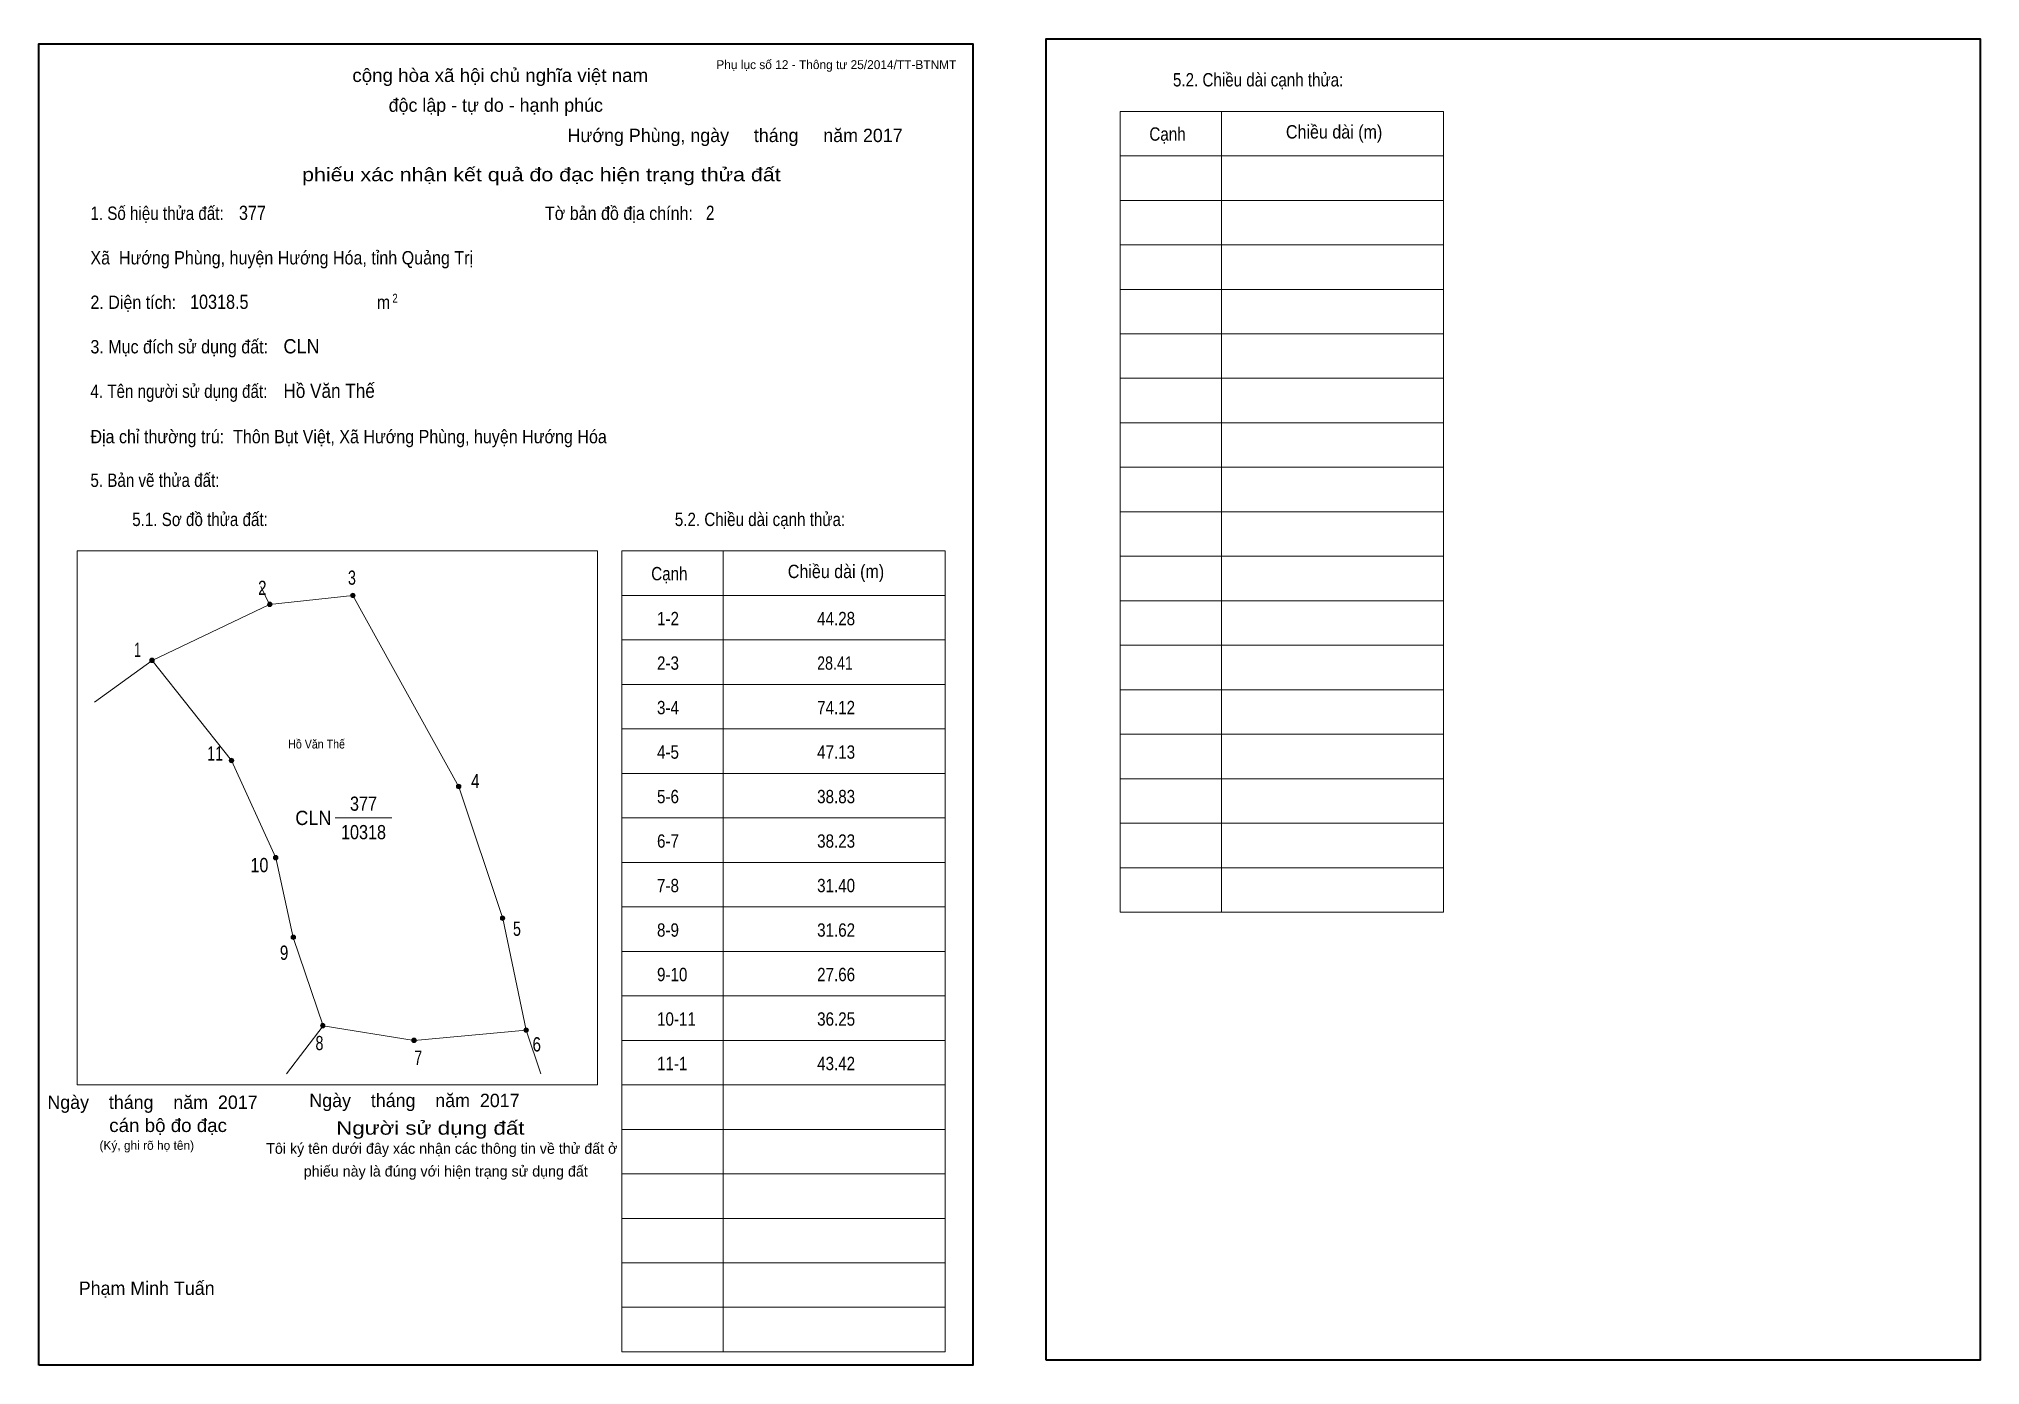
# Model space of a CAD drawing. Header units: centimetres. Extents: x 0 to 43.6, y 0 to 29.8.
import ezdxf
from ezdxf.enums import TextEntityAlignment as Align

# ---------------------------------------------------------------- set-up
doc = ezdxf.new("R2010")
doc.units = ezdxf.units.CM
doc.header["$LTSCALE"] = 0.12
for name, color, linetype in [('30', 7, 'Continuous'), ('34', 7, 'Continuous'), ('62', 7, 'Continuous')]:
    doc.layers.add(name, color=color, linetype=linetype)
for name, color, linetype, lineweight in [('32', 7, 'Continuous', 13), ('33', 7, 'Continuous', 13), ('61', 7, 'Continuous', 13), ('63', 7, 'Continuous', 13)]:
    doc.layers.add(name, color=color, linetype=linetype, lineweight=lineweight)

msp = doc.modelspace()

# ---------------------------------------------------------------- hatches: boundary and pattern name
at = {"layer": '32'}
for points in [[(5.242, 17.0997, 1), (5.142, 17.0997, 1)], [(7.1125, 17.3003, 1), (7.0125, 17.3003, 1)], [(2.5936, 15.8417, 1), (2.4936, 15.8417, 1)], [(4.3813, 13.5905, 1), (4.2813, 13.5905, 1)], [(9.4902, 13.0071, 1), (9.3902, 13.0071, 1)], [(5.3745, 11.4055, 1), (5.2745, 11.4055, 1)], [(10.4774, 10.0468, 1), (10.3774, 10.0468, 1)], [(5.7717, 9.6178, 1), (5.6717, 9.6178, 1)], [(6.4338, 7.6314, 1), (6.3338, 7.6314, 1)], [(11.0071, 7.5307, 1), (10.9071, 7.5307, 1)], [(8.4864, 7.3003, 1), (8.3864, 7.3003, 1)]]:
    msp.add_hatch(color=256, dxfattribs=at).paths.add_polyline_path(points)

# ---------------------------------------------------------------- linework, layer by layer
for centre in [(5.192, 17.0997), (7.0625, 17.3003), (2.5436, 15.8417), (4.3313, 13.5905), (9.4402, 13.0071), (5.3245, 11.4055), (10.4274, 10.0468), (5.7217, 9.6178), (6.3838, 7.6314), (10.9571, 7.5307), (8.4364, 7.3003)]:
    msp.add_circle(centre, 0.05, dxfattribs=at)
at = {"layer": '33'}
msp.add_line((6.66, 12.3), (7.94, 12.3), dxfattribs=at)
at = {"layer": '61'}
for p, q in [((5.19, 17.1), (4.99, 17.5)), ((5.19, 17.1), (2.55, 15.84)), ((1.25, 14.9), (2.55, 15.84)), ((6.39, 7.63), (5.57, 6.55)), ((11.29, 6.55), (10.96, 7.53))]:
    msp.add_line(p, q, dxfattribs=at)
for points in [[(10.96, 7.53), (10.43, 10.04), (9.44, 13), (7.06, 17.3), (5.19, 17.1)], [(2.55, 15.84), (4.33, 13.59), (5.33, 11.4), (5.72, 9.61), (6.39, 7.63)], [(6.39, 7.63), (8.44, 7.3), (10.96, 7.53)]]:
    msp.add_lwpolyline(points, dxfattribs=at)
at = {"layer": '63'}
for p, q in [((24.31, 28.18), (31.58, 28.18)), ((24.31, 10.18), (24.31, 28.18)), ((26.59, 10.18), (26.59, 28.18)), ((31.58, 10.18), (31.58, 28.18)), ((24.31, 27.18), (31.58, 27.18)), ((24.31, 26.18), (31.58, 26.18)), ((24.31, 25.18), (31.58, 25.18)), ((24.31, 24.18), (31.58, 24.18)), ((24.31, 23.18), (31.58, 23.18)), ((24.31, 22.18), (31.58, 22.18)), ((24.31, 21.18), (31.58, 21.18)), ((24.31, 20.18), (31.58, 20.18)), ((24.31, 19.18), (31.58, 19.18)), ((0.86, 18.3), (12.56, 18.3)), ((0.86, 6.3), (0.86, 18.3)), ((12.56, 6.3), (12.56, 18.3)), ((13.11, 18.3), (20.38, 18.3)), ((13.11, 0.3), (13.11, 18.3)), ((15.39, 0.3), (15.39, 18.3)), ((20.38, 0.3), (20.38, 18.3)), ((24.31, 18.18), (31.58, 18.18)), ((13.11, 17.3), (20.38, 17.3)), ((24.31, 17.18), (31.58, 17.18)), ((13.11, 16.3), (20.38, 16.3)), ((24.31, 16.18), (31.58, 16.18)), ((13.11, 15.3), (20.38, 15.3)), ((24.31, 15.18), (31.58, 15.18)), ((13.11, 14.3), (20.38, 14.3)), ((24.31, 14.18), (31.58, 14.18)), ((13.11, 13.3), (20.38, 13.3)), ((24.31, 13.18), (31.58, 13.18)), ((13.11, 12.3), (20.38, 12.3)), ((24.31, 12.18), (31.58, 12.18)), ((24.31, 12.18), (31.58, 12.18)), ((13.11, 11.3), (20.38, 11.3)), ((24.31, 11.18), (31.58, 11.18)), ((13.11, 10.3), (20.38, 10.3)), ((24.31, 10.18), (31.58, 10.18)), ((13.11, 9.3), (20.38, 9.3)), ((13.11, 8.3), (20.38, 8.3)), ((13.11, 7.3), (20.38, 7.3)), ((0.86, 6.3), (12.56, 6.3)), ((13.11, 6.3), (20.38, 6.3)), ((13.11, 5.3), (20.38, 5.3)), ((13.11, 4.3), (20.38, 4.3)), ((13.11, 3.3), (20.38, 3.3)), ((13.11, 2.3), (20.38, 2.3)), ((13.11, 2.3), (20.38, 2.3)), ((13.11, 1.3), (20.38, 1.3)), ((13.11, 0.3), (20.38, 0.3))]:
    msp.add_line(p, q, dxfattribs=at)
at = {"layer": '63', "lineweight": 35}
for points in [[(0, 0), (0, 29.7), (21, 29.7), (21, 0)], [(22.65, 0.11), (22.65, 29.81), (43.65, 29.81), (43.65, 0.11)]]:
    msp.add_lwpolyline(points, close=True, dxfattribs=at)

# ---------------------------------------------------------------- texts
at = {"layer": '30'}
for s, width, p in [('1-2', 0.85, (13.9, 16.63)), ('44.28', 0.85, (17.5, 16.63)), ('2-3', 0.85, (13.9, 15.63)), ('28.41', 0.8, (17.5, 15.63)), ('3-4', 0.85, (13.9, 14.63)), ('74.12', 0.85, (17.5, 14.63)), ('4-5', 0.85, (13.9, 13.63)), ('47.13', 0.85, (17.5, 13.63)), ('5-6', 0.85, (13.9, 12.63)), ('38.83', 0.85, (17.5, 12.63)), ('6-7', 0.85, (13.9, 11.63)), ('38.23', 0.85, (17.5, 11.63)), ('7-8', 0.85, (13.9, 10.63)), ('31.40', 0.85, (17.5, 10.63)), ('8-9', 0.85, (13.9, 9.63)), ('31.62', 0.85, (17.5, 9.63)), ('9-10', 0.85, (13.9, 8.63)), ('27.66', 0.85, (17.5, 8.63)), ('10-11', 0.85, (13.9, 7.63)), ('36.25', 0.85, (17.5, 7.63)), ('11-1', 0.85, (13.9, 6.63)), ('43.42', 0.85, (17.5, 6.63))]:
    msp.add_text(s, height=0.3, dxfattribs=dict(at, width=width)).set_placement(p)
at = {"layer": '32'}
for s, width, p in [('2', 0.8, (5.025, 17.31)), ('3', 0.75, (7.04, 17.54)), ('1', 0.65, (2.22, 15.92)), ('11', 0.75, (3.965, 13.59)), ('4', 0.8, (9.815, 12.97)), ('10', 0.85, (4.96, 11.08)), ('5', 0.75, (10.75, 9.65)), ('9', 0.8, (5.515, 9.11)), ('8', 0.75, (6.31, 7.08)), ('7', 0.75, (8.53, 6.75)), ('6', 0.8, (11.195, 7.05))]:
    msp.add_text(s, height=0.32, dxfattribs=dict(at, width=width)).set_placement(p, align=Align.CENTER)
at = {"layer": '33', "width": 0.85}
for s, p in [('377', (7.3, 12.46)), ('10318', (7.3, 11.82))]:
    msp.add_text(s, height=0.32, dxfattribs=at).set_placement(p, align=Align.CENTER)
at = {"layer": '33', "width": 0.95}
msp.add_text('CLN', height=0.32, dxfattribs=at).set_placement((6.58, 12.14), align=Align.RIGHT)
at = {"layer": '34'}
for s, width, p in [('377', 0.85, (4.5, 25.74)), ('2', 0.8, (15, 25.74)), ('10318.5', 0.85, (3.4, 23.74)), ('CLN', 0.95, (5.5, 22.74)), ('Hồ Văn Thế', 0.9, (5.5, 21.74))]:
    msp.add_text(s, height=0.32, dxfattribs=dict(at, width=width)).set_placement(p)
at = {"layer": '62', "width": 0.9}
msp.add_text('Hồ Văn Thế', height=0.1986, dxfattribs=at).set_placement((6.245, 13.86), align=Align.CENTER)
at = {"layer": '63'}
for s, height, p in [('Phụ lục số 12 - Thông tư 25/2014/TT-BTNMT', 0.2, (20.63, 29.13)), ('Ngày    tháng    năm  2017', 0.3, (10.81, 5.8)), ('Ngày    tháng    năm  2017', 0.3, (4.92, 5.76)), ('(Ký, ghi rõ họ tên)', 0.2, (3.49, 4.84))]:
    msp.add_text(s, height=height, dxfattribs=at).set_placement(p, align=Align.RIGHT)
at = {"layer": '63', "width": 1.05}
msp.add_text('cộng hòa xã hội chủ nghĩa việt nam', height=0.3, dxfattribs=at).set_placement((10.375, 28.84), align=Align.CENTER)
at = {"layer": '63'}
for s, height, width, p in [('5.2. Chiều dài cạnh thửa:', 0.3, 0.85, (25.5, 28.74)), ('Cạnh', 0.3, 0.85, (24.97, 27.52)), ('Chiều dài (m)', 0.3, 0.9, (28.04, 27.57)), ('1. Số hiệu thửa đất:', 0.3, 0.85, (1.16, 25.74)), ('Tờ bản đồ địa chính:', 0.3, 0.9, (11.38, 25.74)), ('Xã  Hướng Phùng, huyện Hướng Hóa, tỉnh Quảng Trị', 0.3, 0.9, (1.16, 24.74)), ('2. Diện tích:', 0.3, 0.9, (1.16, 23.74)), ('2', 0.2, 0.8, (7.95, 23.88)), ('m', 0.3, 0.9, (7.6, 23.74)), ('3. Mục đích sử dụng đất:', 0.3, 0.9, (1.16, 22.74)), ('4. Tên người sử dụng đất:', 0.3, 0.85, (1.16, 21.74)), ('Địa chỉ thường trú:  Thôn Bụt Việt, Xã Hướng Phùng, huyện Hướng Hóa', 0.3, 0.9, (1.16, 20.72)), ('5. Bản vẽ thửa đất:', 0.3, 0.85, (1.16, 19.74)), ('5.1. Sơ đồ thửa đất:', 0.3, 0.85, (2.1, 18.86)), ('5.2. Chiều dài cạnh thửa:', 0.3, 0.85, (14.3, 18.86)), ('Cạnh', 0.3, 0.85, (13.77, 17.64)), ('Chiều dài (m)', 0.3, 0.9, (16.84, 17.69))]:
    msp.add_text(s, height=height, dxfattribs=dict(at, width=width)).set_placement(p)
for s, height, p in [('độc lập - tự do - hạnh phúc', 0.3, (10.275, 28.17)), ('Hướng Phùng, ngày     tháng     năm 2017', 0.3, (15.655, 27.49)), ('Tôi ký tên dưới đây xác nhận các thông tin về thử đất ở ', 0.24, (9.105, 4.75)), ('phiếu này là đúng với hiện trạng sử dụng đất', 0.24, (9.15, 4.24)), ('Phạm Minh Tuấn', 0.3, (2.425, 1.58))]:
    msp.add_text(s, height=height, dxfattribs=at).set_placement(p, align=Align.CENTER)
for s, width, p in [('phiếu xác nhận kết quả đo đạc hiện trạng thửa đất', 1.2, (16.68, 26.61)), ('cán bộ đo đạc', 1.05, (4.23, 5.24)), ('Người sử dụng đất', 1.25, (10.92, 5.18))]:
    msp.add_text(s, height=0.3, dxfattribs=dict(at, width=width)).set_placement(p, align=Align.RIGHT)

doc.saveas('drawing.dxf')
